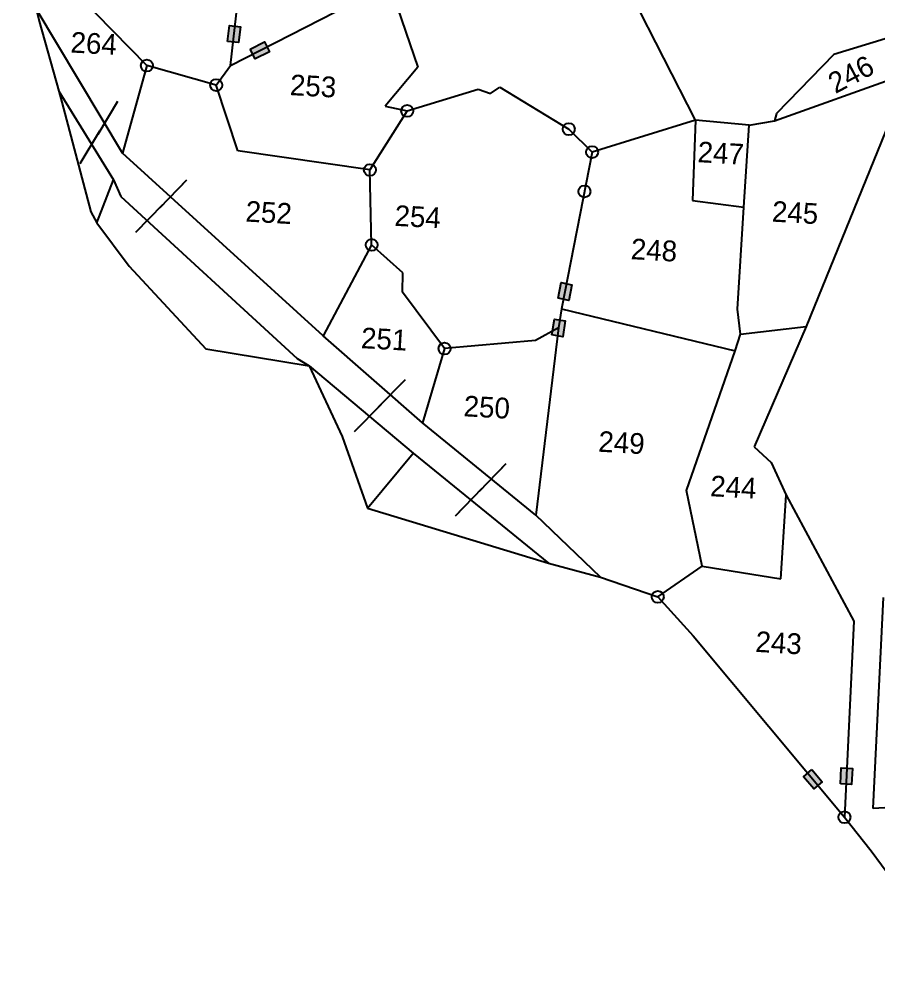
# Model space of a CAD drawing. Header units: metres. Extents: x 284689 to 287152, y 2012663 to 2015676.
# Drawn here: x 285043.1 to 285424.8, y 2013959 to 2014383.9 of the extents above; entities that cross this region are included whole.
import ezdxf
from ezdxf.enums import TextEntityAlignment as Align

# ---------------------------------------------------------------- set-up
doc = ezdxf.new("R2010")
doc.units = ezdxf.units.M
doc.header["$MEASUREMENT"] = 0
for name, color, linetype in [('POLY_PARCEL', 6, 'Continuous'), ('POLY_ROAD', 30, 'Continuous'), ('TEXT_PARCEL', 7, 'Continuous'), ('V_BOUND_LINE', 7, 'Continuous')]:
    doc.layers.add(name, color=color, linetype=linetype)
doc.styles.get("Standard").update_dxf_attribs({"font": 'arial.ttf'})
doc.styles.add('TEXT_MAP', font='')
doc.styles.get('TEXT_MAP').set_extended_font_data('Kruti Dev 050')
doc.dimstyles.get("Standard").update_dxf_attribs({"dimtxt": 0.18, "dimasz": 0.18, "dimexe": 0.18, "dimexo": 0.0625, "dimgap": 0.09, "dimtad": 0, "dimtih": 1, "dimtoh": 1, "dimdec": 4, "dimzin": 0, "dimdsep": 46, "dimtxsty": 'Standard', "dimcen": 0.09, "dimadec": 0, "dimazin": 0, "dimtfac": 1, "dimtdec": 4, "dimtofl": 0, "dimtmove": 0, "dimatfit": 3, "dimfxl": 1, "dimtolj": 1, "dimtzin": 0, "dimarcsym": 0})

msp = doc.modelspace()

# ---------------------------------------------------------------- hatches: boundary and pattern name
for points in [[(285141.37, 2014380.58), (285136.49, 2014381.13), (285135.68, 2014374.07), (285140.57, 2014373.52)], [(285154.29, 2014369.49), (285152.06, 2014373.86), (285145.73, 2014370.63), (285147.96, 2014366.25)], [(285288.53, 2014266.11), (285283.7, 2014267.05), (285282.34, 2014260.07), (285287.17, 2014259.13)], [(285285.56, 2014250.04), (285280.71, 2014250.82), (285279.58, 2014243.8), (285284.43, 2014243.02)], [(285395.84, 2014042.34), (285399.61, 2014045.49), (285395.05, 2014050.95), (285391.28, 2014047.79)], [(285413, 2014051.46), (285408.09, 2014051.7), (285407.75, 2014044.6), (285412.66, 2014044.36)]]:
    msp.add_hatch(color=256).paths.add_polyline_path(points)

# ---------------------------------------------------------------- linework, layer by layer
for points in [[(285135.68, 2014374.07), (285136.49, 2014381.13), (285141.37, 2014380.58), (285140.57, 2014373.52)], [(285145.73, 2014370.63), (285152.06, 2014373.86), (285154.29, 2014369.49), (285147.96, 2014366.25)], [(285282.34, 2014260.07), (285283.7, 2014267.05), (285288.53, 2014266.11), (285287.17, 2014259.13)], [(285279.58, 2014243.8), (285280.71, 2014250.82), (285285.56, 2014250.04), (285284.43, 2014243.02)], [(285395.05, 2014050.95), (285399.61, 2014045.49), (285395.84, 2014042.34), (285391.28, 2014047.79)], [(285407.75, 2014044.6), (285408.09, 2014051.7), (285413, 2014051.46), (285412.66, 2014044.36)]]:
    msp.add_lwpolyline(points, close=True)
for centre in [(285099.84, 2014363.32), (285130.6, 2014354.68), (285215.4, 2014343.19), (285287.14, 2014335.11), (285297.48, 2014324.96), (285198.86, 2014317), (285294.08, 2014307.46), (285199.62, 2014283.76), (285231.97, 2014237.73), (285326.59, 2014127.59), (285409.49, 2014029.83)]:
    msp.add_circle(centre, 2.65)
at = {"layer": 'POLY_PARCEL'}
for p, q in [((285099.84, 2014363.32), (285043.14, 2014421.65)), ((285343.33, 2014339.14), (285310.4, 2014403.59)), ((285207.4, 2014399.84), (285220.11, 2014362.65)), ((285136.94, 2014363.38), (285140.19, 2014391.91)), ((285136.94, 2014363.38), (285183.62, 2014387.24)), ((285427.58, 2014375.16), (285404.82, 2014368.23)), ((285404.82, 2014368.23), (285379.34, 2014342.05)), ((285099.84, 2014363.32), (285089.06, 2014324.48)), ((285130.6, 2014354.68), (285099.84, 2014363.32)), ((285130.6, 2014354.68), (285136.94, 2014363.38)), ((285220.11, 2014362.65), (285205.65, 2014345.38)), ((285378.5, 2014338.81), (285433.89, 2014358.7)), ((285140.15, 2014325.56), (285130.6, 2014354.68)), ((285215.4, 2014343.19), (285246.86, 2014352.93)), ((285246.86, 2014352.93), (285252.34, 2014350.98)), ((285252.34, 2014350.98), (285256.44, 2014353.7)), ((285256.44, 2014353.7), (285287.14, 2014335.11)), ((285434.87, 2014351.58), (285392.46, 2014247.57)), ((285215.4, 2014343.19), (285198.86, 2014317)), ((285205.65, 2014345.38), (285215.4, 2014343.19)), ((285343.33, 2014339.14), (285297.48, 2014324.96)), ((285343.33, 2014339.14), (285341.98, 2014303.4)), ((285367.21, 2014336.82), (285343.33, 2014339.14)), ((285367.21, 2014336.82), (285378.5, 2014338.81)), ((285379.34, 2014342.05), (285378.5, 2014338.81)), ((285287.14, 2014335.11), (285297.48, 2014324.96)), ((285364.84, 2014300.47), (285367.21, 2014336.82)), ((285198.86, 2014317), (285140.15, 2014325.56)), ((285297.48, 2014324.96), (285283.92, 2014255.32)), ((285199.62, 2014283.76), (285198.86, 2014317)), ((285077.61, 2014293.53), (285085.05, 2014312.69)), ((285341.98, 2014303.4), (285364.84, 2014300.47)), ((285361.97, 2014255.28), (285364.84, 2014300.47)), ((285199.62, 2014283.76), (285178.03, 2014243.42)), ((285213.47, 2014271.31), (285199.62, 2014283.76)), ((285213.32, 2014262.77), (285213.47, 2014271.31)), ((285231.97, 2014237.73), (285213.32, 2014262.77)), ((285283.92, 2014255.32), (285282.57, 2014246.92)), ((285283.92, 2014255.32), (285360.91, 2014236.7)), ((285283.92, 2014255.32), (285283.92, 2014255.32)), ((285363.3, 2014244.13), (285361.97, 2014255.28)), ((285282.57, 2014246.92), (285272.3, 2014241.38)), ((285282.57, 2014246.92), (285272.54, 2014163.83)), ((285363.3, 2014244.13), (285392.46, 2014247.57)), ((285392.46, 2014247.57), (285369.39, 2014194.17)), ((285272.3, 2014241.38), (285231.97, 2014237.73)), ((285360.91, 2014236.7), (285363.3, 2014244.13)), ((285231.97, 2014237.73), (285222.23, 2014204.78)), ((285339.35, 2014174.81), (285360.91, 2014236.7)), ((285369.39, 2014194.17), (285376.89, 2014187.17)), ((285197.81, 2014166.94), (285218.09, 2014191.3)), ((285376.89, 2014187.17), (285383.64, 2014172.66)), ((285346.34, 2014141.23), (285339.35, 2014174.81)), ((285381.21, 2014135.65), (285383.64, 2014172.66)), ((285383.64, 2014172.66), (285413.71, 2014116.74)), ((285326.59, 2014127.59), (285346.34, 2014141.23)), ((285346.34, 2014141.23), (285381.21, 2014135.65)), ((285422.25, 2014033.61), (285426.86, 2014127.35)), ((285413.71, 2014116.74), (285409.49, 2014029.83)), ((285469.12, 2014036.57), (285422.25, 2014033.61))]:
    msp.add_line(p, q, dxfattribs=at)
at = {"layer": 'POLY_ROAD'}
for p, q in [((285089.06, 2014324.48), (285050.77, 2014388.46)), ((285060.73, 2014351.9), (285085.05, 2014312.69)), ((285178.03, 2014243.42), (285089.06, 2014324.48)), ((285085.05, 2014312.69), (285088.25, 2014305.28)), ((285088.25, 2014305.28), (285166.52, 2014233.3)), ((285222.23, 2014204.78), (285178.03, 2014243.42)), ((285166.52, 2014233.3), (285171.93, 2014230.05)), ((285171.93, 2014230.05), (285218.09, 2014191.3)), ((285272.54, 2014163.83), (285222.23, 2014204.78)), ((285218.09, 2014191.3), (285278.1, 2014142.59)), ((285301.27, 2014136.29), (285272.54, 2014163.83))]:
    msp.add_line(p, q, dxfattribs=at)
at = {"layer": 'V_BOUND_LINE'}
for p, q in [((285050.77, 2014388.46), (285052.01, 2014383.08)), ((285052.01, 2014383.08), (285060.73, 2014351.9)), ((285060.73, 2014351.9), (285062.09, 2014347.03)), ((285062.09, 2014347.03), (285074.97, 2014298.46)), ((285074.97, 2014298.46), (285077.61, 2014293.53)), ((285077.61, 2014293.53), (285091.99, 2014274.28)), ((285091.99, 2014274.28), (285125.94, 2014237.63)), ((285125.94, 2014237.63), (285171.93, 2014230.05)), ((285171.93, 2014230.05), (285186.49, 2014198.78)), ((285186.49, 2014198.78), (285197.81, 2014166.94)), ((285197.81, 2014166.94), (285278.1, 2014142.59)), ((285278.1, 2014142.59), (285301.27, 2014136.29)), ((285301.27, 2014136.29), (285326.59, 2014127.59)), ((285326.59, 2014127.59), (285342.27, 2014110.28)), ((285342.27, 2014110.28), (285409.49, 2014029.83)), ((285409.49, 2014029.83), (285421.41, 2014014.94)), ((285421.41, 2014014.94), (285462.18, 2013958.98))]:
    msp.add_line(p, q, dxfattribs=at)

# ---------------------------------------------------------------- texts
at = {"layer": 'TEXT_PARCEL', "style": 'TEXT_MAP'}
for s, rotation, p in [('264', 356.7828, (285076.02, 2014368.57)), ('246', 27.7299, (285414.5, 2014355.42)), ('253', 356.7828, (285173.4, 2014349.67)), ('247', 356.7828, (285354.35, 2014319.91)), ('252', 356.7828, (285153.68, 2014293.56)), ('254', 356.7828, (285219.82, 2014291.67)), ('245', 356.7828, (285387.35, 2014293.52)), ('248', 356.7828, (285324.71, 2014276.88)), ('251', 356.7828, (285204.95, 2014237.39)), ('250', 356.7828, (285250.49, 2014207.16)), ('249', 356.7828, (285310.29, 2014191.44)), ('244', 356.7828, (285359.95, 2014171.7)), ('243', 356.7828, (285380.03, 2014102.62))]:
    msp.add_text(s, height=9.194, rotation=rotation, dxfattribs=at).set_placement(p, align=Align.CENTER)

# ---------------------------------------------------------------- leaders
for points in [[(285086.75, 2014347.35), (285078, 2014332.75)], [(285070.25, 2014319.82), (285079, 2014334.41)], [(285117.42, 2014312.43), (285105.53, 2014300.26)], [(285094.99, 2014289.47), (285106.88, 2014301.64)], [(285214.46, 2014223.95), (285202.58, 2014211.78)], [(285192.04, 2014200.99), (285203.93, 2014213.16)], [(285259.2, 2014186.56), (285247.32, 2014174.39)], [(285236.78, 2014163.6), (285248.67, 2014175.77)]]:
    msp.add_leader(points, dimstyle='Standard', override={"dimtxt": 2.5, "dimasz": 2.5, "dimexe": 1.25, "dimexo": 0.625, "dimgap": 0.625, "dimtad": 1, "dimtih": 0, "dimtoh": 0, "dimzin": 8, "dimcen": 2.5, "dimtofl": 1})

doc.saveas('drawing.dxf')
